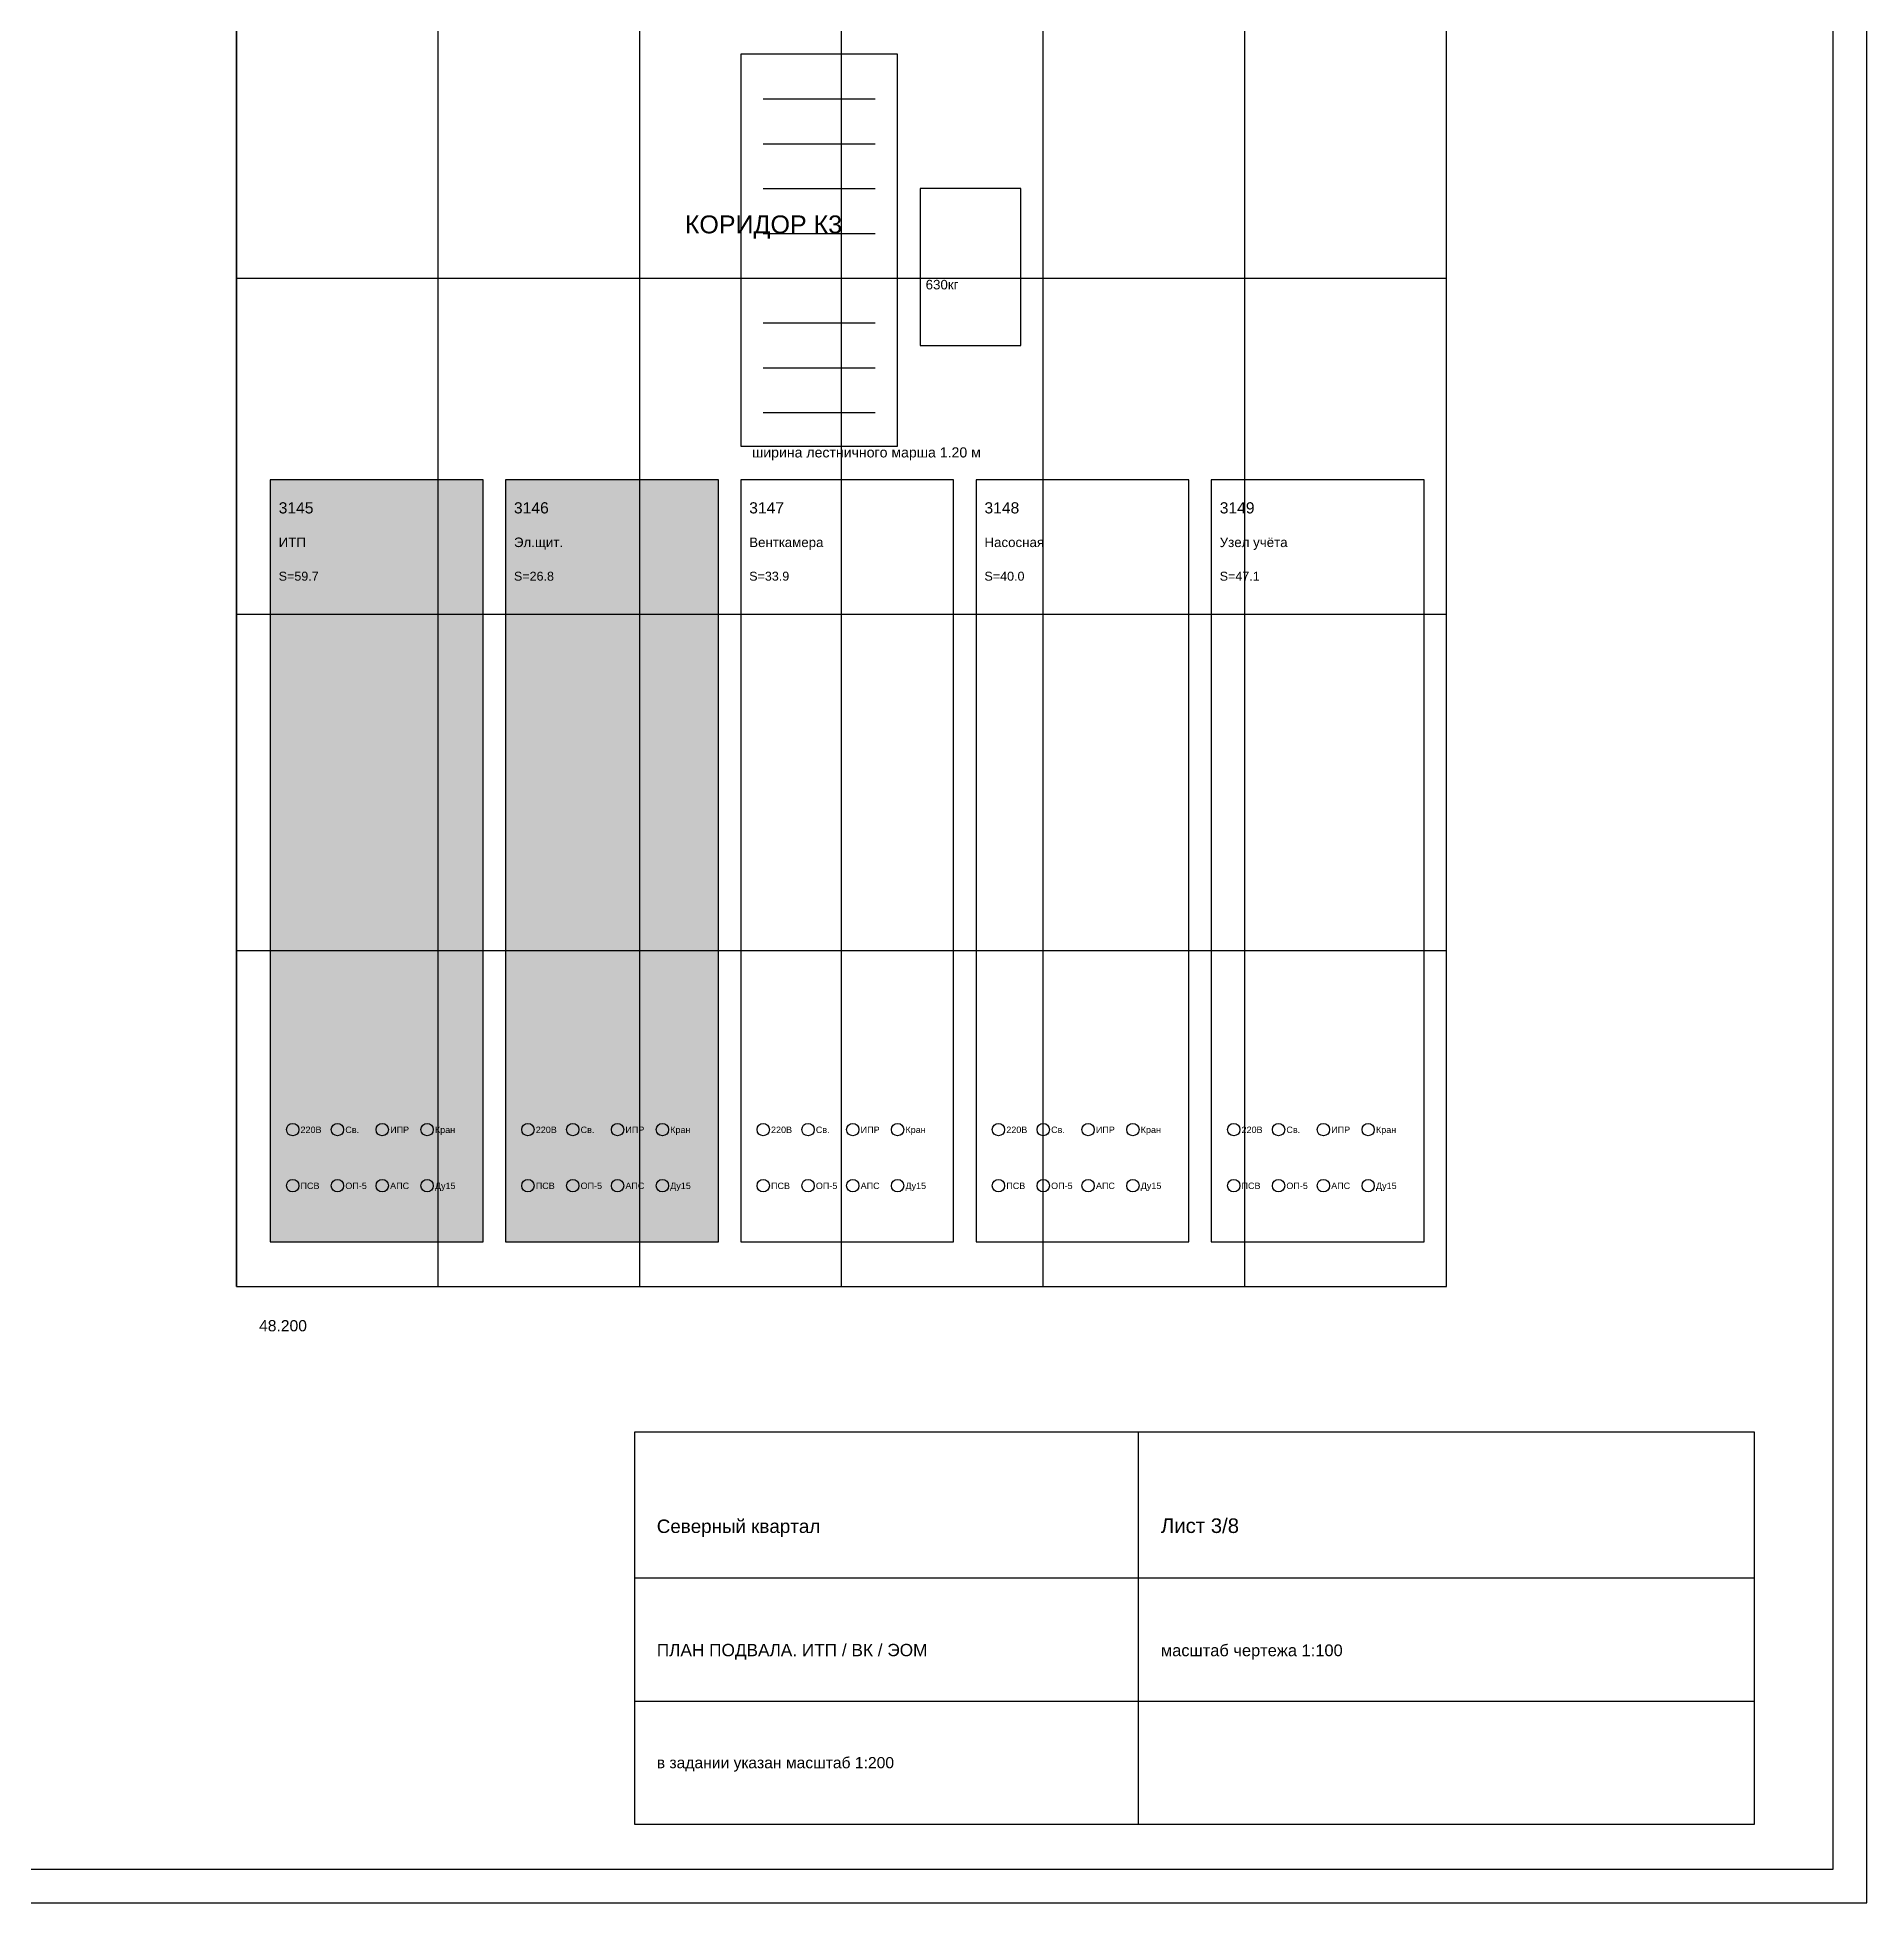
# Model space of a CAD drawing. Header units: millimetres. Extents: x 0 to 7008, y 0 to 594.
# Drawn here: x 2276.4 to 2603, y 0 to 333 of the extents above; entities that cross this region are included whole.
import ezdxf

# ---------------------------------------------------------------- set-up
doc = ezdxf.new("R2010")
doc.units = ezdxf.units.MM
for name, color, linetype in [('DIM', 3, 'Continuous'), ('GRAPH', 7, 'Continuous'), ('TABLE_FILL', 8, 'Continuous'), ('TEXT', 2, 'Continuous')]:
    doc.layers.add(name, color=color, linetype=linetype)
doc.styles.get("Standard").update_dxf_attribs({"font": 'arial.ttf'})

msp = doc.modelspace()

# ---------------------------------------------------------------- hatches: boundary and pattern name
at = {"layer": 'TABLE_FILL'}
for points in [[(2318, 118), (2356, 118), (2356, 254), (2318, 254)], [(2360, 118), (2398, 118), (2398, 254), (2360, 254)]]:
    msp.add_hatch(color=7, dxfattribs=at).paths.add_polyline_path(points)

# ---------------------------------------------------------------- linework, layer by layer
at = {"layer": 'GRAPH'}
for p, q in [((2597, 6), (2597, 588)), ((2312, 110), (2312, 470)), ((2312, 470), (2312, 110)), ((2348, 110), (2348, 470)), ((2384, 110), (2384, 470)), ((2420, 110), (2420, 470)), ((2456, 110), (2456, 470)), ((2492, 110), (2492, 470)), ((2528, 110), (2528, 470)), ((2528, 110), (2528, 470)), ((2430, 330), (2402, 330)), ((2402, 330), (2402, 260)), ((2430, 260), (2430, 330)), ((2406, 322), (2426, 322)), ((2406, 314), (2426, 314)), ((2406, 306), (2426, 306)), ((2452, 306), (2434, 306)), ((2434, 306), (2434, 278)), ((2452, 278), (2452, 306)), ((2406, 298), (2426, 298)), ((2312, 290), (2528, 290)), ((2406, 290), (2426, 290)), ((2406, 282), (2426, 282)), ((2434, 278), (2452, 278)), ((2406, 274), (2426, 274)), ((2406, 266), (2426, 266)), ((2402, 260), (2430, 260)), ((2356, 254), (2318, 254)), ((2318, 254), (2318, 118)), ((2356, 118), (2356, 254)), ((2398, 254), (2360, 254)), ((2360, 254), (2360, 118)), ((2398, 118), (2398, 254)), ((2440, 254), (2402, 254)), ((2402, 254), (2402, 118)), ((2440, 118), (2440, 254)), ((2482, 254), (2444, 254)), ((2444, 254), (2444, 118)), ((2482, 118), (2482, 254)), ((2524, 254), (2486, 254)), ((2486, 254), (2486, 118)), ((2524, 118), (2524, 254)), ((2312, 230), (2528, 230)), ((2312, 170), (2528, 170)), ((2318, 118), (2356, 118)), ((2360, 118), (2398, 118)), ((2402, 118), (2440, 118)), ((2444, 118), (2482, 118)), ((2486, 118), (2524, 118)), ((2312, 110), (2528, 110)), ((2312, 110), (2528, 110)), ((2583, 84), (2383, 84)), ((2383, 84), (2383, 14)), ((2473, 14), (2473, 84)), ((2583, 14), (2583, 84)), ((2383, 58), (2583, 58)), ((2383, 36), (2583, 36)), ((2383, 14), (2583, 14)), ((1768, 6), (2597, 6))]:
    msp.add_line(p, q, dxfattribs=at)
msp.add_lwpolyline([(1762, 0), (2603, 0), (2603, 594), (1762, 594)], close=True, dxfattribs=at)
for centre in [(2322, 138), (2330, 138), (2338, 138), (2346, 138), (2364, 138), (2372, 138), (2380, 138), (2388, 138), (2406, 138), (2414, 138), (2422, 138), (2430, 138), (2448, 138), (2456, 138), (2464, 138), (2472, 138), (2490, 138), (2498, 138), (2506, 138), (2514, 138), (2322, 128), (2330, 128), (2338, 128), (2346, 128), (2364, 128), (2372, 128), (2380, 128), (2388, 128), (2406, 128), (2414, 128), (2422, 128), (2430, 128), (2448, 128), (2456, 128), (2464, 128), (2472, 128), (2490, 128), (2498, 128), (2506, 128), (2514, 128)]:
    msp.add_circle(centre, 1.1, dxfattribs=at)

# ---------------------------------------------------------------- texts
at = {"layer": 'DIM'}
for s, height, p in [('ширина лестничного марша 1.20 м', 1.8, (2404, 258)), ('48.200', 2, (2316, 102))]:
    msp.add_text(s, height=height, dxfattribs=at).set_placement(p)
at = {"layer": 'TEXT'}
for s, height, p in [('КОРИДОР К3', 3.2, (2392, 298)), ('630кг', 1.7, (2435, 288)), ('3145', 2, (2319.5, 248)), ('3146', 2, (2361.5, 248)), ('3147', 2, (2403.5, 248)), ('3148', 2, (2445.5, 248)), ('3149', 2, (2487.5, 248)), ('ИТП', 1.7, (2319.5, 242)), ('Эл.щит.', 1.7, (2361.5, 242)), ('Венткамера', 1.7, (2403.5, 242)), ('Насосная', 1.7, (2445.5, 242)), ('Узел учёта', 1.7, (2487.5, 242)), ('S=59.7', 1.6, (2319.5, 236)), ('S=26.8', 1.6, (2361.5, 236)), ('S=33.9', 1.6, (2403.5, 236)), ('S=40.0', 1.6, (2445.5, 236)), ('S=47.1', 1.6, (2487.5, 236)), ('220В', 1.15, (2323.4, 137.4)), ('Св.', 1.15, (2331.4, 137.4)), ('ИПР', 1.15, (2339.4, 137.4)), ('Кран', 1.15, (2347.4, 137.4)), ('220В', 1.15, (2365.4, 137.4)), ('Св.', 1.15, (2373.4, 137.4)), ('ИПР', 1.15, (2381.4, 137.4)), ('Кран', 1.15, (2389.4, 137.4)), ('220В', 1.15, (2407.4, 137.4)), ('Св.', 1.15, (2415.4, 137.4)), ('ИПР', 1.15, (2423.4, 137.4)), ('Кран', 1.15, (2431.4, 137.4)), ('220В', 1.15, (2449.4, 137.4)), ('Св.', 1.15, (2457.4, 137.4)), ('ИПР', 1.15, (2465.4, 137.4)), ('Кран', 1.15, (2473.4, 137.4)), ('220В', 1.15, (2491.4, 137.4)), ('Св.', 1.15, (2499.4, 137.4)), ('ИПР', 1.15, (2507.4, 137.4)), ('Кран', 1.15, (2515.4, 137.4)), ('ПСВ', 1.15, (2323.4, 127.4)), ('ОП-5', 1.15, (2331.4, 127.4)), ('АПС', 1.15, (2339.4, 127.4)), ('Ду15', 1.15, (2347.4, 127.4)), ('ПСВ', 1.15, (2365.4, 127.4)), ('ОП-5', 1.15, (2373.4, 127.4)), ('АПС', 1.15, (2381.4, 127.4)), ('Ду15', 1.15, (2389.4, 127.4)), ('ПСВ', 1.15, (2407.4, 127.4)), ('ОП-5', 1.15, (2415.4, 127.4)), ('АПС', 1.15, (2423.4, 127.4)), ('Ду15', 1.15, (2431.4, 127.4)), ('ПСВ', 1.15, (2449.4, 127.4)), ('ОП-5', 1.15, (2457.4, 127.4)), ('АПС', 1.15, (2465.4, 127.4)), ('Ду15', 1.15, (2473.4, 127.4)), ('ПСВ', 1.15, (2491.4, 127.4)), ('ОП-5', 1.15, (2499.4, 127.4)), ('АПС', 1.15, (2507.4, 127.4)), ('Ду15', 1.15, (2515.4, 127.4)), ('Северный квартал', 2.4, (2387, 66)), ('Лист 3/8', 2.6, (2477, 66)), ('ПЛАН ПОДВАЛА. ИТП / ВК / ЭОМ', 2.2, (2387, 44)), ('масштаб чертежа 1:100', 2.1, (2477, 44)), ('в задании указан масштаб 1:200', 2, (2387, 24))]:
    msp.add_text(s, height=height, dxfattribs=at).set_placement(p)

doc.saveas('drawing.dxf')
